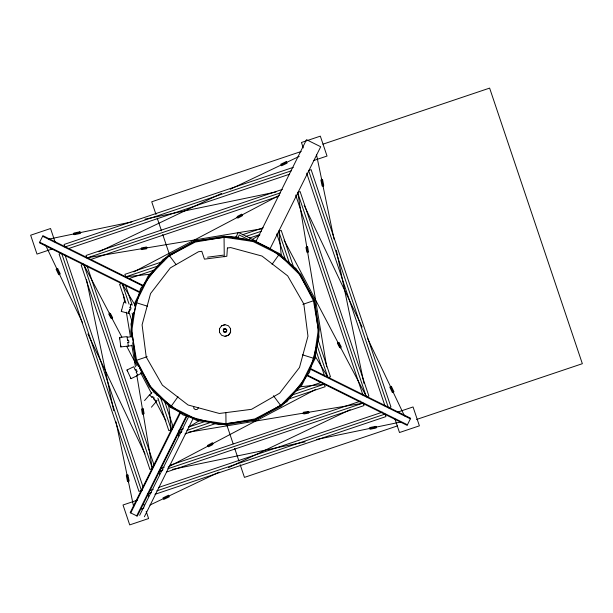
<?xml version="1.0" encoding="UTF-8"?>
<svg xmlns="http://www.w3.org/2000/svg" width="613" height="613" viewBox="0 0 613 613"><rect width="100%" height="100%" fill="white"/><g stroke="black" fill="none" stroke-linecap="round" stroke-linejoin="round"><path stroke-width="0.92" d="M133.527 312.676L130.745 331.503L131.703 337.135M134.508 306.086L135.059 302.324L148.177 275.904L168.82 254.824L194.965 241.162L224.044 236.243L253.23 240.557L279.651 253.675L300.722 274.317L314.385 300.454L319.304 329.541L314.99 358.72L301.872 385.148L281.237 406.22L255.092 419.882L226.005 424.801L196.827 420.487L170.406 407.369L149.327 386.726L139.634 368.175M135.971 302.607L131.703 331.495L136.569 360.283L150.093 386.159L170.958 406.595L197.11 419.576L225.998 423.844L254.786 418.978L280.67 405.454L301.098 384.596L314.086 358.436L318.354 329.549L313.481 300.761L299.956 274.885L279.099 254.449L252.939 241.468L224.059 237.2L195.263 242.066L169.387 255.59L148.951 276.455L135.971 302.607L147.549 306.232M129.09 311.289L128.538 313.366L121.32 311.442L121.642 310.086M121.32 311.442L123.78 302.194M128.554 313.159L129.466 309.741M129.925 308.032L130.837 304.607M130.446 306.201L131.006 304.125M235.346 238.35L238.319 232.365L256.119 241.2M237.537 238.403L239.231 234.986L250.932 240.786M255.452 242.472L306.485 139.687L320.706 146.745L269.674 249.529M170.835 430.18L171.196 429.445M180.23 411.821L130.178 512.629L137.289 516.154L187.34 415.346M130.776 512.92L180.827 412.112M136.699 515.862L186.75 415.055M279.221 230.871L278.854 231.599L281.367 256.242M139.649 515.349L188.988 415.959M144.377 516.751L193.302 418.212M221.538 325.825L219.446 328.775L219.485 332.384L221.638 335.288L225.086 336.368L228.511 335.219L230.603 332.269L230.565 328.66L228.411 325.756L224.963 324.675L221.538 325.825L224.963 324.737M170.406 407.369L177.985 396.703M272.065 264.341L279.099 254.449M198.405 407.936L197.217 409.4L195.34 409.607L193.869 408.419L193.67 406.542M144.53 400.588L149.48 394.895L152.2 397.492M149.656 395.048L151.886 392.481M151.411 407.201L156.361 401.507M151.894 397.193L152.683 396.519L154.353 398.121L153.556 398.795M157.173 400.174L156.016 401.163L153.472 398.718M252.625 239.239L259.95 234.787M178.705 433.176L181.961 431.2M188.475 427.246L199.869 420.326M211.079 444.67L207.508 446.18L213.232 443.536M133.833 271.881L279.375 195.302M159.679 471.527L163.066 469.75M168.138 467.075L315.373 389.607M136.163 371.915L137.779 375.409L131.006 378.673L126.998 369.991L133.772 366.72L135.427 370.313M142.101 373.072L137.649 375.125M99.007 251.759L221.554 193.394M230.181 189.287L299.213 156.407M140.484 509.564L143.932 507.924M149.97 505.043L219.01 472.171M228.503 467.65L350.176 409.699M74.84 233.568L73.667 234.128L80.747 232.35L76.525 233.224M375.21 427.476L376.39 426.916L369.31 428.694L370.995 428.349M135.243 369.923L136.209 369.516L137.174 371.624L136.216 372.022M301.198 151.495L151.725 201.792L155.993 214.481M322.936 144.185L489.626 88.103L582.35 363.701L416.572 419.476M293.298 167.341L64.127 244.441L64.978 246.962L291.428 170.774M313.542 160.583L327.028 156.047L320.331 136.147L301.45 142.5L303.274 147.925M52.381 248.924L37.002 254.096L30.65 235.216L50.55 228.519L55.093 242.012M68.541 248.571L289.558 174.215M60.779 253.529L59.101 254.096L138.952 491.419L142.308 490.293M282.355 189.402L86.065 255.445L86.916 257.966L280.486 192.842M90.479 259.575L278.624 196.275M163.755 261.253L124.899 274.325L126.033 277.697M232.442 238.143L236.963 236.626M242.38 234.794L263.169 227.806M125.749 276.854L158.284 265.912M245.943 236.419L261.307 231.247M129.312 278.471L154.614 269.958M249.506 238.036L259.445 234.687M136.569 360.283L147.181 356.712M302.868 304.332L314.385 300.454L296.079 268.548L270.164 248.549M225.086 336.307L228.473 335.165L230.549 332.254L230.511 328.675M172.199 429.514L168.828 430.648L157.886 398.113M178.858 430.311L183.379 428.786M188.796 426.962L205.064 421.491M295.435 391.086L321.641 382.267M181.517 432.226L177.9 433.445L178.751 435.973M186.934 430.403L211.339 422.196M291.765 395.132L324.3 384.19L325.151 386.719L288.102 399.186M185.08 433.851L216.711 423.208M366.359 396.841L368.88 395.99L300.102 191.562L297.581 192.413L366.053 395.929M160.575 468.424L164.192 467.206M169.625 465.382L360.482 401.163M162.33 470.638L158.713 471.857L159.556 474.378M167.755 468.815L363.141 403.078L363.984 405.599L166.797 471.941M388.427 407.798L390.948 406.948L311.105 169.625L308.584 170.475L388.129 406.886M149.626 490.492L153.25 489.274M158.683 487.442L382.42 412.166M147.756 493.925L151.38 492.706M156.813 490.875L385.079 414.081L385.922 416.602L154.943 494.316M397.668 412.12L413.047 406.948L419.399 425.828L399.5 432.525L394.964 419.039M137.412 500.154L123.021 504.997L129.718 524.897L148.607 518.544L146.17 511.311M397.546 425.874L244.449 477.381L240.173 464.692M147.151 247.744L140.952 248.924M307.688 412.495L309.105 412.12L302.899 413.3L305.289 412.901M48.511 239.193L131.803 221.898M144.898 219.178L275.919 191.984M172.268 469.451L305.151 441.866M316.385 439.529L400.603 422.05M372.681 427.997L374.367 427.652M127.136 337.257L131.994 336.614M127.55 340.338L128.577 340.154L128.883 342.445L127.856 342.636M87.736 257.69L262.272 228.703M188.72 432.18L362.321 403.354M207.577 257.176L223.316 255.154M131.68 345.648L120.845 346.912L119.573 337.441L127.052 336.614L127.604 340.767M150.752 274.18L126.117 276.731L125.374 276.333M299.305 386.864L323.94 384.313M130.033 307.619L131.052 307.887L130.454 310.124L129.435 309.849M302.508 354.812L314.99 358.72M270.149 248.564L255.928 241.507L231.446 236.457L194.965 241.162L163.05 259.468L140.576 288.593L130.96 324.101L135.665 360.59L138.753 366.49M143.733 285.727L42.925 235.676L39.393 242.786L140.201 292.838M309.849 368.206L410.656 418.258L407.132 425.368L306.324 375.317M42.626 236.266L143.434 286.317M309.557 368.796L410.365 418.848M39.684 242.196L140.492 292.248M306.615 374.727L407.423 424.778M323.948 384.351L324.683 384.711M154.721 393.071L183.095 414.97L218.603 424.587L255.092 419.882L286.999 401.576L309.473 372.451L319.089 336.943L314.385 300.454M169.387 255.59L176.061 264.586M273.436 395.714L280.67 405.454M314.829 355.678L327.679 376.842M122.37 284.202L135.228 305.366M153.97 392.496L135.665 360.59L132.653 342.759M339.181 344.468L338.047 342.315L340.682 348.046M284.118 240.173L366.038 395.868M84.019 265.176L121.864 337.096M126.761 346.406L136.998 365.869M140.561 372.635L151.687 393.791M154.805 399.714L165.939 420.87M304.201 205.37L362.153 327.043M367.493 338.261L404.48 415.928M45.569 245.116L82.556 322.783M87.904 334.001L145.028 453.949M126.853 474.807L128.63 481.879L127.55 478.178M126.998 369.991L127.542 371.164M130.385 377.317L131.006 378.673M306.669 173.134L384.995 405.929M295.665 195.064L362.927 394.971M293.995 268.348L281.221 230.396L278.693 231.247L289.941 264.686M317.71 338.843L330.484 376.796L327.947 377.646L316.699 344.207M276.769 233.905L285.589 260.111M315.994 350.483L324.507 375.784M157.212 218.105L161.48 230.802M162.706 234.427L169.41 254.372M226.756 424.801L233.162 443.843M234.687 448.371L238.955 461.068M125.542 285.26L132.232 305.136M164.46 400.933L173.28 427.138M129.098 304.178L122.102 283.398L119.573 284.248L125.956 303.228M132.132 313.22L133.35 316.837M160.108 396.358L171.356 429.797M129.305 313.166L132.646 323.105M156.361 393.6L156.974 395.408M87.123 266.073L154.078 465.075M148.039 494.768L148.599 496.446M65.062 255.115L143.074 487.006M61.622 253.253L141.473 490.576M143.427 503.166L144.346 505.878M306.998 247.867L306.63 246.449L307.803 252.648L307.404 250.257M143.051 413.177L143.427 414.603L142.247 408.396L142.515 409.99M322.852 184.551L323.204 186.237L321.427 179.165M316.553 154.943L334.039 239.17M336.368 250.395L363.953 383.286M86.487 279.635L113.689 410.649M116.018 421.874L133.695 507.035M297.857 193.225L326.683 366.827M123.366 294.217L124.776 302.707M126.347 312.147L130.416 336.675M131.826 345.165L135.427 366.865M136.845 375.355L152.193 467.819M119.573 337.441L119.78 338.958M127.841 342.521L128.324 346.092M120.684 345.671L120.845 346.912M168.69 404.802L171.234 429.429M224.059 237.2L224.258 256.793M225.883 412.649L226.005 424.801M219.508 328.79L219.546 332.369M227.408 248.004L226.841 256.257L204.436 259.146L201.792 251.299L198.512 251.728L170.376 267.866L150.56 293.55L142.086 324.859L146.231 357.034L162.376 385.171L188.053 404.986L219.362 413.469L251.537 409.315L279.674 393.178L299.489 367.493L307.971 336.185L303.826 304.01L287.681 275.873L261.996 256.058L230.687 247.575L227.408 248.004M223.898 328.982L223.216 329.947L223.929 332.062L226.166 332.039L226.841 329.909L225.009 328.606L223.898 328.982M223.975 329.089L223.347 331.081L224.006 331.962L226.09 331.94L226.726 331.043L226.059 329.066L223.975 329.089M241.56 214.228L237.254 216.489L237.813 218.144L242.112 215.876L241.56 214.228M241.124 215.24L236.817 217.508L242.549 214.864L241.124 215.24M212.244 442.9L207.937 445.168L208.497 446.816L212.795 444.555L212.244 442.9M57.676 268.502L56.097 269.253L58.695 274.701L60.273 273.95L57.676 268.502M286.294 161.594L280.846 164.184L281.605 165.763L287.053 163.173L286.294 161.594M391.362 386.343L389.784 387.094L392.374 392.542L393.952 391.791L391.362 386.343M168.452 495.281L163.004 497.871L163.755 499.449L169.203 496.859L168.452 495.281M322.522 179.463L320.883 180.03L322.101 185.938L323.741 185.371L322.522 179.463M127.948 475.106L126.309 475.673L127.527 481.58L129.174 481.013L127.948 475.106M83.69 264.211L81.169 265.054L149.947 469.481L152.468 468.631L83.69 264.211M110.378 313.435L108.731 313.994L110.999 318.293L112.646 317.741L110.378 313.435M339.058 342.751L337.411 343.303L339.671 347.609L341.326 347.05L339.058 342.751M307.665 246.955L305.964 247.353L306.768 252.142L308.469 251.744L307.665 246.955M143.281 408.902L141.58 409.3L142.392 414.089L144.093 413.691L143.281 408.902M79.874 231.806L73.966 233.024L74.541 234.664L80.441 233.446L79.874 231.806M375.516 426.38L369.608 427.598L370.183 429.238L376.083 428.02L375.516 426.38M146.246 247.077L141.457 247.882L141.856 249.591L146.645 248.778L146.246 247.077M308.193 411.461L303.412 412.265L303.81 413.967L308.592 413.162L308.193 411.461M111.635 317.304L109.367 312.998L112.01 318.729L111.635 317.304"/></g></svg>
